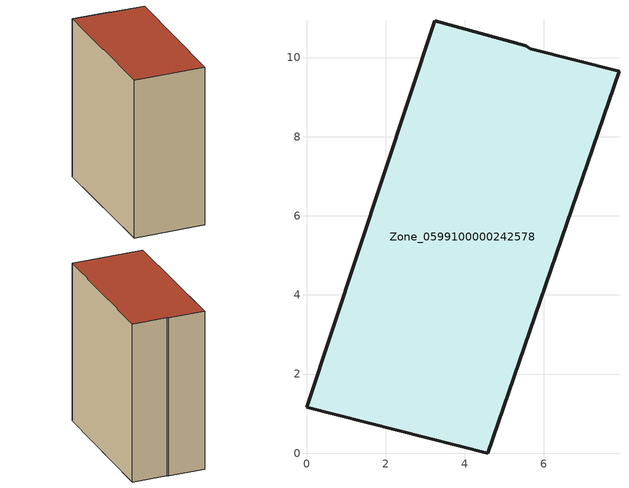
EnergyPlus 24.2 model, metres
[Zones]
Zone_0599100000242578
 floor ground (C_G): 5.66,10.23 7.9,9.66 4.58,0 0,1.16 3.24,10.93 5.55,10.3 z0.01
 wall outside (C_F): 4.58,0 7.9,9.66 5.66,10.23 5.55,10.3 3.24,10.93 0,1.16 4.58,0 z0.01:10.37
 roof outside (C_R): 7.9,9.66 5.66,10.23 5.55,10.3 3.24,10.93 0,1.16 4.58,0 z10.37
[BUILDING]
Pand.0599100000242578: North Axis=0; Terrain=City; Loads Convergence Tolerance Value=0.04; Temperature Convergence Tolerance Value=0.4; Solar Distribution=FullExterior; Maximum Number of Warmup Days=25; Minimum Number of Warmup Days=1
[Site:Location]
Rotterdam.The.Hague.AP_ZH_NLD Design_Conditions: Latitude=51.96; Longitude=4.45; Time Zone=1; Elevation=-4.5
[SITE:GROUNDTEMPERATURE:BUILDINGSURFACE]
18, 18, 18, 18, 18, 18, 18, 18, 18, 18, 18, 18
[MATERIAL] Thermal Absorptance=0.9; Solar Absorptance=0.7; Visible Absorptance=0.7
Name | Roughness | Thickness | Conductivity | Density | Specific Heat
G.TC.1946 | MediumSmooth | 0.15 | 1 | 540 | 1210
F.TC.1946 | Rough | 0.3 | 0.857143 | 1920 | 840
R.TC.1946 | MediumRough | 0.2 | 0.909091 | 1500 | 1000
[CONSTRUCTION]
C_G: G.TC.1946
C_F: F.TC.1946
C_R: R.TC.1946
[ZONE]
Zone_0599100000242578: Type=1; Multiplier=1; Ceiling Height=Autocalculate; Volume=Autocalculate; Floor Area=autocalculate; Part of Total Floor Area=Yes
[ZONEINFILTRATION:DESIGNFLOWRATE]
Infil_Zone_0599100000242578: Zone or ZoneList or Space or SpaceList=Zone_0599100000242578; Schedule=AlwaysOn; Design Flow Rate Calculation Method=Flow/Area; Flow Rate per Floor Area=0.003; Constant Term Coefficient=1; Temperature Term Coefficient=0; Velocity Term Coefficient=0; Velocity Squared Term Coefficient=0
[HVACTEMPLATE:ZONE:IDEALLOADSAIRSYSTEM]
Zone_0599100000242578: Maximum Heating Supply Air Temperature=50; Minimum Cooling Supply Air Temperature=13; Maximum Heating Supply Air Humidity Ratio=0.0156; Minimum Cooling Supply Air Humidity Ratio=0.0077; Heating Limit=NoLimit; Cooling Limit=NoLimit; Dehumidification Control Type=ConstantSensibleHeatRatio; Cooling Sensible Heat Ratio=0.7; Dehumidification Setpoint=60; Humidification Control Type=None; Humidification Setpoint=30; Outdoor Air Method=None; Outdoor Air Flow Rate per Person=0.00944; Outdoor Air Flow Rate per Zone Floor Area=0; Outdoor Air Flow Rate per Zone=0; Demand Controlled Ventilation Type=None; Outdoor Air Economizer Type=NoEconomizer; Heat Recovery Type=None; Sensible Heat Recovery Effectiveness=0.7; Latent Heat Recovery Effectiveness=0.65
[ZONECONTROL:THERMOSTAT]
ThermostatControl_Zone_0599100000242578: Zone or ZoneList=Zone_0599100000242578; Control Type Schedule=DualSetpointControlType; Control 1=Thermostat_Zone_0599100000242578; Temperature Difference Between Cutout And Setpoint=0
[THERMOSTATSETPOINT:DUALSETPOINT]
Thermostat_Zone_0599100000242578: Heating Setpoint Temperature Schedule=HeatingSetpoint_Zone_0599100000242578; Cooling Setpoint Temperature Schedule=CoolingSetpoint_Zone_0599100000242578
[SCHEDULE:COMPACT]
HeatingSetpoint_Zone_0599100000242578: Through: 12/31, For: AllDays, Until: 24:00, 21
CoolingSetpoint_Zone_0599100000242578: Through: 12/31, For: AllDays, Until: 24:00, 24
DualSetpointControlType: Through: 12/31, For: AllDays, Until: 24:00, 4
AlwaysOn: Through: 12/31, For: AllDays, Until: 24:00, 1
